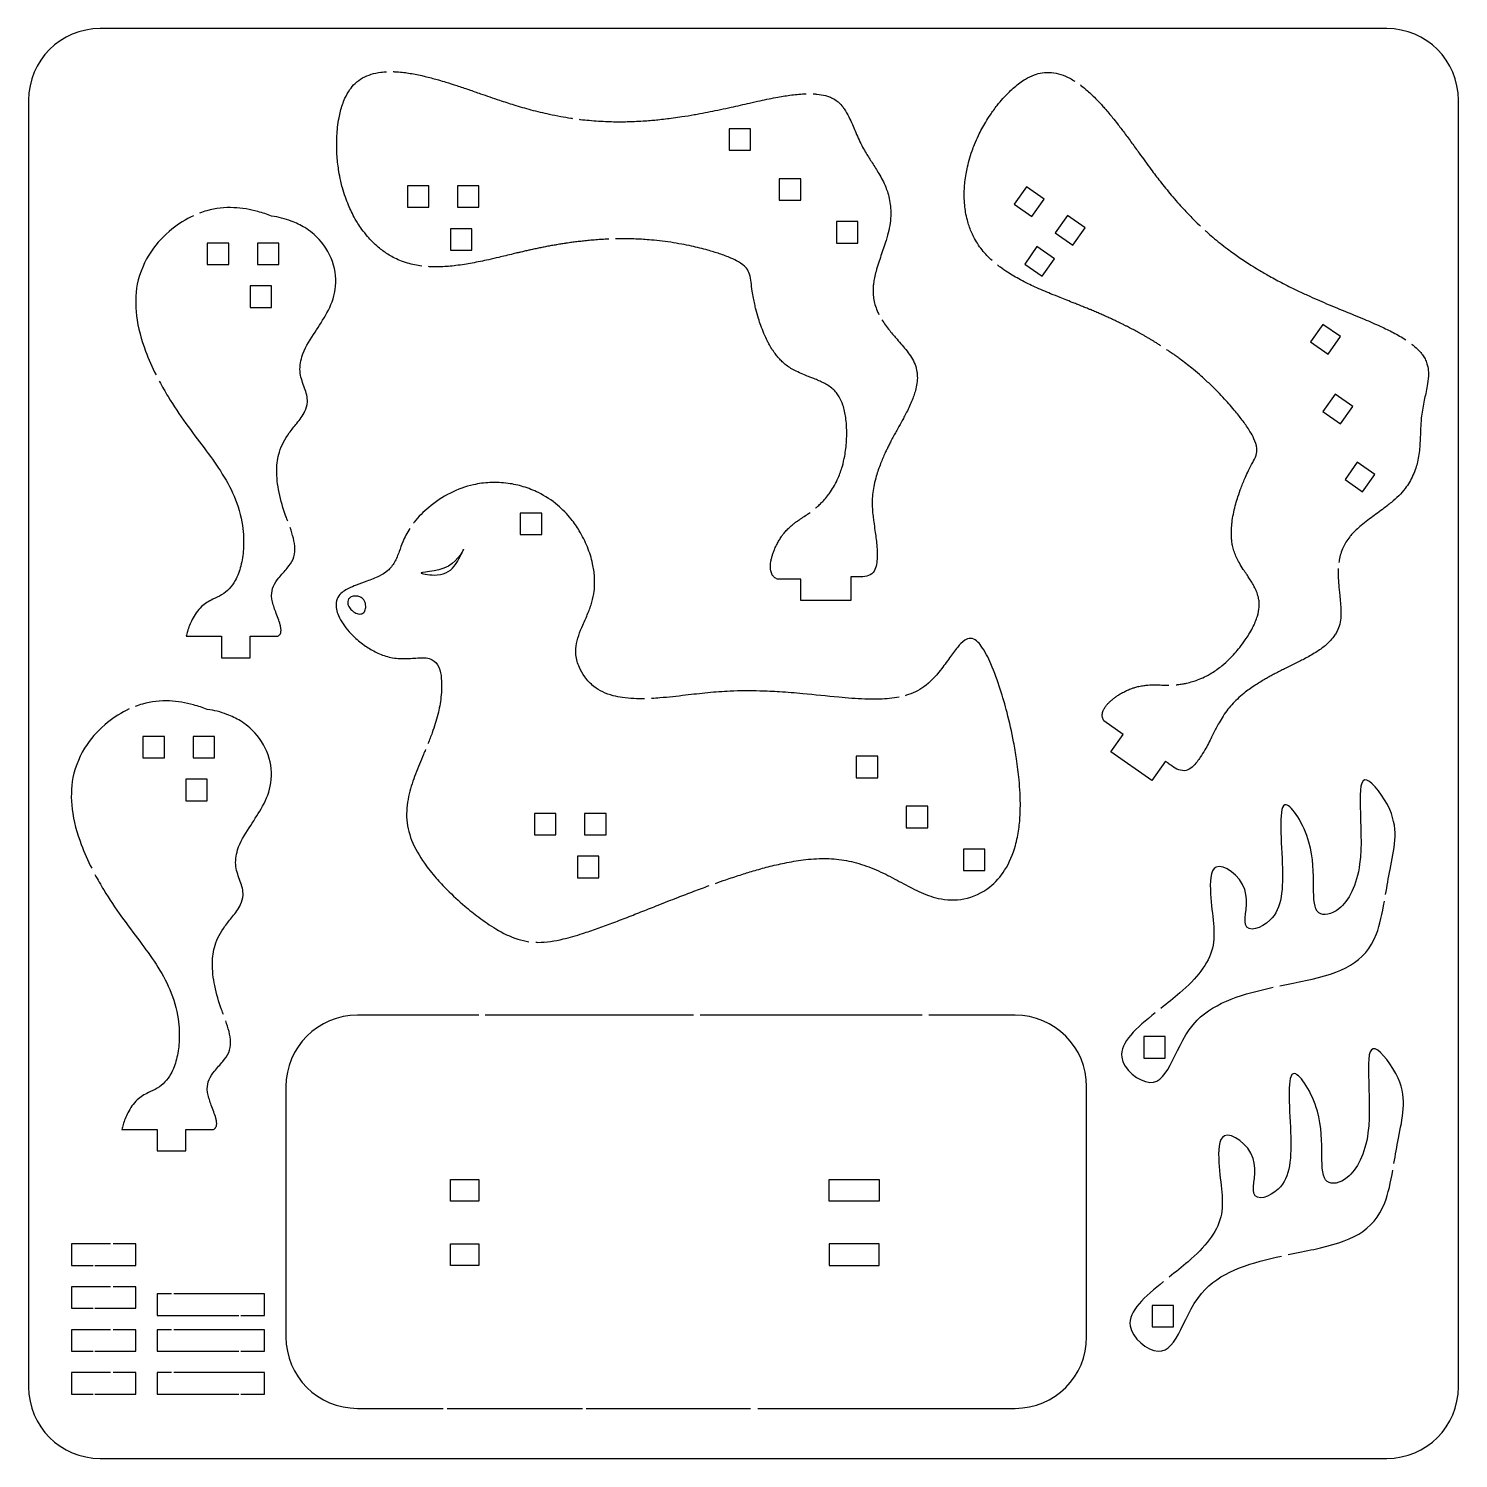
# Model space of a CAD drawing. Header units: millimetres. Extents: x -100 to 100, y -100 to 100.
import ezdxf

# ---------------------------------------------------------------- set-up
doc = ezdxf.new("R2010")
doc.units = ezdxf.units.MM
doc.layers.add('Default', color=18, linetype='Continuous', true_color=0x000000)
doc.layers.add('Make2D$Visible$Curves', color=18, linetype='Continuous', true_color=0x000000)

msp = doc.modelspace()

# ---------------------------------------------------------------- linework, layer by layer
at = {"layer": 'Default'}
for points in [[(90, 100), (-90, 100)], [(-100, 90), (-100, -90)], [(100, -90), (100, 90)], [(15, 23.33), (15, 20), (8, 20), (8, 23), (4.75, 23)], [(-77.95, 15), (-73, 15), (-73, 12), (-69, 12), (-69, 15), (-65.14, 15)], [(59.01, -2.46), (57.1, -5.19), (51.37, -1.17), (53.09, 1.28), (50.42, 3.15)], [(-37, -38), (-54, -38)], [(-7, -38), (-36.15, -38)], [(24.99, -38), (-6.07, -38)], [(38, -38), (25.91, -38)], [(-64, -48), (-64, -83)], [(48, -83), (48, -48)], [(-86.95, -54), (-82, -54), (-82, -57), (-78, -57), (-78, -54), (-74.14, -54)], [(-88.55, -70), (-94, -70), (-94, -73), (-90.98, -73)], [(-90.72, -73), (-85, -73), (-85, -70), (-88.16, -70)], [(-88.55, -76), (-94, -76), (-94, -79), (-90.98, -79)], [(-90.72, -79), (-85, -79), (-85, -76), (-88.16, -76)], [(-80.03, -77), (-82, -77), (-82, -80), (-70.58, -80)], [(-70.32, -80), (-67, -80), (-67, -77), (-79.7, -77)], [(-88.55, -82), (-94, -82), (-94, -85), (-90.98, -85)], [(-90.72, -85), (-85, -85), (-85, -82), (-88.16, -82)], [(-80.03, -82), (-82, -82), (-82, -85), (-70.58, -85)], [(-70.32, -85), (-67, -85), (-67, -82), (-79.7, -82)], [(-88.55, -88), (-94, -88), (-94, -91), (-90.98, -91)], [(-90.72, -91), (-85, -91), (-85, -88), (-88.16, -88)], [(-80.03, -88), (-82, -88), (-82, -91), (-70.58, -91)], [(-70.32, -91), (-67, -91), (-67, -88), (-79.7, -88)], [(-54, -93), (-42, -93)], [(-42.39, -93), (-42, -93)], [(-41.47, -93), (-22.53, -93)], [(-22, -93), (1, -93)], [(2, -93), (38, -93)], [(-90, -100), (90, -100)]]:
    msp.add_lwpolyline(points, dxfattribs=at)
for points in [[(-2, 83), (1, 83), (1, 86), (-2, 86)], [(5, 76), (8, 76), (8, 79), (5, 79)], [(-47, 75), (-44, 75), (-44, 78), (-47, 78)], [(-40, 75), (-37, 75), (-37, 78), (-40, 78)], [(37.86, 75.43), (40.32, 73.71), (42.04, 76.16), (39.58, 77.88)], [(13, 70), (16, 70), (16, 73), (13, 73)], [(43.59, 71.41), (46.05, 69.69), (47.77, 72.15), (45.32, 73.87)], [(-41, 69), (-38, 69), (-38, 72), (-41, 72)], [(-75, 67), (-72, 67), (-72, 70), (-75, 70)], [(-68, 67), (-65, 67), (-65, 70), (-68, 70)], [(39.33, 67.07), (41.79, 65.35), (43.51, 67.81), (41.05, 69.53)], [(-69, 61), (-66, 61), (-66, 64), (-69, 64)], [(79.31, 56.17), (81.77, 54.45), (83.49, 56.91), (81.03, 58.63)], [(81.03, 46.42), (83.49, 44.7), (85.21, 47.16), (82.75, 48.88)], [(84.14, 36.92), (86.6, 35.2), (88.32, 37.65), (85.86, 39.37)], [(-31.23, 29.22), (-28.23, 29.22), (-28.23, 32.22), (-31.23, 32.22)], [(-84, -2), (-81, -2), (-81, 1), (-84, 1)], [(-77, -2), (-74, -2), (-74, 1), (-77, 1)], [(15.77, -4.78), (18.77, -4.78), (18.77, -1.78), (15.77, -1.78)], [(-78, -8), (-75, -8), (-75, -5), (-78, -5)], [(-29.23, -12.78), (-26.23, -12.78), (-26.23, -9.78), (-29.23, -9.78)], [(-22.23, -12.78), (-19.23, -12.78), (-19.23, -9.78), (-22.23, -9.78)], [(22.77, -11.78), (25.77, -11.78), (25.77, -8.78), (22.77, -8.78)], [(-23.23, -18.78), (-20.23, -18.78), (-20.23, -15.78), (-23.23, -15.78)], [(30.77, -17.78), (33.77, -17.78), (33.77, -14.78), (30.77, -14.78)], [(-41, -64), (-41, -61), (-37, -61), (-37, -64)], [(19, -61), (19, -64), (12, -64), (12, -61)], [(-41, -73), (-41, -70), (-37, -70), (-37, -73)], [(19, -73), (19, -70), (12, -70), (12, -73)]]:
    msp.add_lwpolyline(points, close=True, dxfattribs=at)
for centre, start, end in [((-90, 90), 90, 180), ((90, 90), 0, 90), ((-54, -48), 90, 180), ((38, -48), 0, 90), ((-54, -83), 180, 270), ((38, -83), 270, 0), ((-90, -90), 180, 270), ((90, -90), 270, 360)]:
    msp.add_arc(centre, 10, start, end, dxfattribs=at)
for points, knots in [([(-45, 66.79), (-45.34, 66.83), (-46.01, 66.94), (-47.05, 67.19), (-48.05, 67.54), (-49.22, 68.08), (-50.22, 68.72), (-51.18, 69.48), (-51.9, 70.15), (-52.66, 70.99), (-53.33, 71.84), (-53.89, 72.67), (-54.39, 73.49), (-54.82, 74.33), (-55.28, 75.36), (-55.73, 76.46), (-56.08, 77.6), (-56.38, 78.8), (-56.59, 79.9), (-56.75, 81.05), (-56.86, 82.16), (-56.9, 83.18), (-56.91, 84.13), (-56.88, 85.1), (-56.78, 86.24), (-56.61, 87.4), (-56.31, 88.76), (-55.87, 90.11), (-55.15, 91.41), (-54.32, 92.39), (-53.3, 93.14), (-52.06, 93.66), (-50.92, 93.89), (-50.19, 93.95), (-49.92, 93.97)], [409.403154, 409.403154, 409.403154, 409.403154, 410.420325, 411.443083, 412.590211, 413.600742, 415.302186, 416.128493, 417.279875, 418.250902, 419.520763, 420.535803, 421.244776, 422.401026, 423.376199, 424.601703, 425.977539, 426.955552, 428.301972, 429.341912, 430.430601, 431.649194, 432.400042, 433.289567, 434.540274, 435.844444, 436.798307, 438.709224, 440.096928, 441.223437, 442.534607, 443.853942, 445.204828, 446.031929, 446.031929, 446.031929, 446.031929]), ([(-49.02, 93.98), (-48.95, 93.98), (-48.52, 93.96), (-47.8, 93.91), (-46.84, 93.78), (-45.93, 93.62), (-45.09, 93.45), (-44.27, 93.25), (-43.48, 93.05), (-42.58, 92.8), (-41.46, 92.46), (-40.05, 92.01), (-38.43, 91.47), (-36.9, 90.93), (-35.47, 90.44), (-33.92, 89.91), (-32.01, 89.29), (-30.11, 88.74), (-28.45, 88.32), (-27.07, 88.01), (-25.63, 87.72), (-24.54, 87.54), (-23.98, 87.45), (-23.9, 87.44)], [154.29842, 154.29842, 154.29842, 154.29842, 154.495904, 155.592846, 156.461706, 157.419723, 158.345027, 159.028584, 159.960654, 160.783626, 161.843215, 163.449856, 165.228899, 166.970174, 168.317882, 169.773444, 171.871949, 174.361253, 175.6943, 176.997984, 178.629005, 180.077565, 180.323752, 180.323752, 180.323752, 180.323752]), ([(34.78, 67.55), (34.53, 67.78), (34.04, 68.26), (33.34, 69.06), (32.72, 69.92), (32.08, 71.03), (31.62, 72.13), (31.27, 73.3), (31.07, 74.27), (30.92, 75.39), (30.86, 76.47), (30.88, 77.47), (30.95, 78.43), (31.07, 79.37), (31.29, 80.47), (31.55, 81.63), (31.92, 82.77), (32.36, 83.92), (32.81, 84.94), (33.34, 85.98), (33.89, 86.95), (34.44, 87.81), (34.98, 88.59), (35.56, 89.36), (36.3, 90.25), (37.1, 91.1), (38.13, 92.03), (39.27, 92.89), (40.6, 93.54), (41.84, 93.87), (43.11, 93.9), (44.41, 93.61), (45.49, 93.15), (46.12, 92.79), (46.35, 92.64)], [409.403154, 409.403154, 409.403154, 409.403154, 410.420325, 411.443083, 412.590211, 413.600742, 415.302186, 416.128493, 417.279875, 418.250902, 419.520763, 420.535803, 421.244776, 422.401026, 423.376199, 424.601703, 425.977539, 426.955552, 428.301972, 429.341912, 430.430601, 431.649194, 432.400042, 433.289567, 434.540274, 435.844444, 436.798307, 438.709224, 440.096928, 441.223437, 442.534607, 443.853942, 445.204828, 446.031929, 446.031929, 446.031929, 446.031929]), ([(47.09, 92.13), (47.15, 92.09), (47.49, 91.83), (48.05, 91.37), (48.77, 90.71), (49.42, 90.07), (50, 89.44), (50.57, 88.81), (51.09, 88.19), (51.69, 87.47), (52.41, 86.56), (53.31, 85.38), (54.32, 84), (55.27, 82.69), (56.16, 81.46), (57.12, 80.14), (58.34, 78.53), (59.58, 77), (60.7, 75.7), (61.65, 74.65), (62.66, 73.59), (63.45, 72.81), (63.86, 72.42), (63.92, 72.37)], [154.29842, 154.29842, 154.29842, 154.29842, 154.495904, 155.592846, 156.461706, 157.419723, 158.345027, 159.028584, 159.960654, 160.783626, 161.843215, 163.449856, 165.228899, 166.970174, 168.317882, 169.773444, 171.871949, 174.361253, 175.6943, 176.997984, 178.629005, 180.077565, 180.323752, 180.323752, 180.323752, 180.323752]), ([(-23, 87.32), (-22.93, 87.31), (-22.47, 87.25), (-21.56, 87.16), (-20.29, 87.06), (-19.07, 87), (-17.99, 86.97), (-16.99, 86.97), (-16, 86.99), (-14.91, 87.03), (-13.84, 87.09), (-12.85, 87.17), (-11.9, 87.26), (-10.91, 87.37), (-9.79, 87.51), (-8.45, 87.7), (-7.2, 87.91), (-5.88, 88.14), (-4.66, 88.38), (-3.2, 88.68), (-1.36, 89.07), (0.49, 89.5), (2.66, 89.99), (4.62, 90.4), (6.76, 90.74), (8.08, 90.86), (8.75, 90.88)], [181.230508, 181.230508, 181.230508, 181.230508, 181.437538, 182.63948, 183.967667, 185.244636, 186.302937, 187.210355, 188.255583, 189.264241, 190.500741, 191.443122, 192.270628, 193.344104, 194.429285, 195.669081, 197.399492, 198.220253, 199.691041, 201.149994, 202.684815, 205.329993, 206.835349, 209.373127, 211.324811, 213.336415, 213.336415, 213.336415, 213.336415]), ([(9.74, 90.87), (9.92, 90.86), (10.51, 90.82), (11.27, 90.7), (12.06, 90.45), (12.66, 90.17), (13.32, 89.7), (13.85, 89.12), (14.4, 88.32), (14.87, 87.42), (15.33, 86.39), (15.87, 85.05), (16.44, 83.78), (17.25, 82.39), (18.03, 81.19), (18.82, 79.95), (19.46, 78.81), (19.88, 77.89), (20.23, 76.93), (20.53, 75.6), (20.71, 73.6), (20.34, 71.73), (19.9, 70.25), (19.59, 69.3), (19.23, 68.25), (18.87, 67.16), (18.55, 66.13), (18.32, 65.18), (18.19, 64.43), (18.11, 63.69), (18.11, 62.92), (18.22, 62.03), (18.44, 61.16), (18.71, 60.49), (18.89, 60.11), (18.94, 60.02)], [214.334202, 214.334202, 214.334202, 214.334202, 214.860425, 216.095848, 216.638749, 217.338944, 218.069738, 219.076201, 219.662176, 220.9911, 222.103587, 223.055378, 225.310075, 226.288844, 227.868517, 229.617471, 230.693978, 231.794018, 232.650042, 233.72967, 235.882467, 238.628962, 239.374278, 240.503739, 241.626202, 242.730987, 243.929352, 244.86941, 245.654811, 246.212232, 247.115964, 247.948668, 248.887826, 249.803664, 250.127959, 250.127959, 250.127959, 250.127959]), ([(-66, 73.77), (-66.63, 74.02), (-68.35, 74.58), (-71.41, 75.13), (-74.21, 74.83), (-75.75, 74.32), (-76.08, 74.19)], [0, 0, 0, 0, 2.028389, 5.431857, 9.251224, 10.299003, 10.299003, 10.299003, 10.299003]), ([(-76.93, 73.83), (-78.01, 73.34), (-80.23, 71.92), (-83.19, 68.8), (-85.07, 64.49), (-85.09, 59.56), (-83.91, 55.3), (-82.72, 52.63), (-82.17, 51.55)], [177.820323, 177.820323, 177.820323, 177.820323, 181.356769, 185.582835, 190.59964, 195.001402, 200.122408, 203.751101, 203.751101, 203.751101, 203.751101]), ([(-63.75, 31.11), (-63.84, 31.33), (-64.32, 32.63), (-65.04, 35.01), (-65.41, 38.07), (-65.03, 40.98), (-63.85, 43.14), (-62.4, 44.85), (-61.36, 46.21), (-60.83, 47.98), (-61.39, 49.78), (-62.2, 51.8), (-61.83, 54.56), (-60.23, 57.14), (-58.36, 59.89), (-56.87, 63.11), (-57.04, 67.08), (-58.87, 70.27), (-61.18, 72.14), (-63.46, 73.24), (-65.06, 73.65), (-66, 73.77)], [116.550542, 116.550542, 116.550542, 116.550542, 117.266325, 120.763374, 123.946486, 126.443412, 129.447648, 131.160317, 133.194655, 134.538739, 136.511489, 138.665379, 141.009988, 144.512298, 147.659867, 151.050457, 154.955266, 159.061583, 161.679328, 163.77039, 166.602428, 166.602428, 166.602428, 166.602428]), ([(-18.82, 70.55), (-19, 70.55), (-19.33, 70.53), (-19.79, 70.5), (-20.23, 70.48), (-20.66, 70.44), (-21.11, 70.41), (-21.55, 70.37), (-21.97, 70.33), (-22.37, 70.29), (-22.75, 70.24), (-23.12, 70.2), (-23.49, 70.15), (-23.86, 70.11), (-24.23, 70.06), (-24.63, 70), (-25.04, 69.94), (-25.42, 69.88), (-25.76, 69.82), (-26.07, 69.77), (-26.37, 69.72), (-26.68, 69.67), (-27.01, 69.61), (-27.37, 69.54), (-27.7, 69.48), (-28.04, 69.41), (-28.36, 69.35), (-28.68, 69.28), (-29.02, 69.21), (-29.36, 69.14), (-29.74, 69.06), (-30.11, 68.98), (-30.46, 68.9), (-30.78, 68.82), (-31.13, 68.74), (-31.49, 68.66), (-31.86, 68.57), (-32.44, 68.43), (-33.24, 68.24), (-34.38, 67.96), (-35.56, 67.69), (-36.81, 67.42), (-37.93, 67.2), (-39.07, 67), (-40.17, 66.85), (-41.27, 66.73), (-42.37, 66.67), (-43.29, 66.66), (-43.88, 66.69), (-44.05, 66.7)], [382.85953, 382.85953, 382.85953, 382.85953, 383.37859, 383.851824, 384.251114, 384.703711, 385.143541, 385.617439, 386.010126, 386.427703, 386.797973, 387.164298, 387.540075, 387.937494, 388.276673, 388.66457, 389.145205, 389.510509, 389.827563, 390.186463, 390.431982, 390.750163, 391.128631, 391.450261, 391.828999, 392.155473, 392.479163, 392.800027, 393.142828, 393.519606, 393.851737, 394.312227, 394.641706, 394.940818, 395.283327, 395.721988, 396.046271, 396.422681, 397.510363, 398.521858, 399.953861, 401.146393, 402.333763, 403.39219, 404.613551, 405.678425, 406.694068, 407.91789, 408.448153, 408.448153, 408.448153, 408.448153]), ([(10.1, 32.93), (10.15, 32.98), (10.39, 33.18), (10.75, 33.51), (11.25, 34.03), (11.72, 34.58), (12.24, 35.29), (12.76, 36.13), (13.34, 37.32), (13.83, 38.69), (14.23, 40.42), (14.41, 42.04), (14.45, 43.5), (14.41, 44.6), (14.32, 45.55), (14.16, 46.48), (13.89, 47.47), (13.52, 48.35), (13.01, 49.08), (12.49, 49.61), (11.88, 50.07), (11.21, 50.44), (10.54, 50.76), (9.9, 51.02), (9.23, 51.28), (8.47, 51.58), (7.63, 51.93), (6.82, 52.35), (6.13, 52.78), (5.56, 53.25), (5.08, 53.72), (4.68, 54.19), (4.35, 54.62), (3.99, 55.16), (3.67, 55.69), (3.26, 56.46), (2.85, 57.35), (2.44, 58.41), (2.06, 59.54), (1.78, 60.54), (1.56, 61.5), (1.38, 62.35), (1.2, 63.37), (1.07, 64.49), (0.93, 65.6), (0.37, 66.67), (-0.63, 67.36), (-1.91, 67.99), (-3.35, 68.52), (-5.2, 69.07), (-6.96, 69.51), (-8.69, 69.86), (-10.19, 70.12), (-11.71, 70.32), (-13.43, 70.48), (-14.82, 70.56), (-15.96, 70.59), (-16.6, 70.59), (-17.21, 70.59), (-17.65, 70.59), (-17.86, 70.58), (-17.91, 70.58)], [322.149219, 322.149219, 322.149219, 322.149219, 322.36914, 323.065415, 323.630902, 324.520618, 325.235474, 326.285215, 327.463264, 329.197704, 330.64555, 332.771746, 334.091642, 335.023537, 336.053999, 336.975763, 337.849088, 339.131092, 339.804882, 340.517197, 341.351476, 342.077174, 342.809814, 343.566802, 344.17024, 344.963972, 346.020025, 346.89701, 347.674385, 348.464989, 349.124879, 349.670953, 350.321067, 350.751, 351.619115, 352.182216, 353.360452, 354.551749, 355.587154, 356.92723, 357.688317, 358.526619, 359.537023, 360.786462, 361.926858, 362.877174, 364.302297, 365.463546, 367.178335, 368.892321, 371.228879, 372.632052, 374.183069, 375.78635, 377.244605, 379.374126, 379.950093, 380.654111, 381.302637, 381.79339, 381.945678, 381.945678, 381.945678, 381.945678]), ([(64.59, 71.75), (64.64, 71.71), (64.99, 71.39), (65.67, 70.79), (66.65, 69.99), (67.62, 69.24), (68.49, 68.6), (69.31, 68.02), (70.13, 67.47), (71.05, 66.87), (71.95, 66.31), (72.82, 65.81), (73.64, 65.34), (74.52, 64.86), (75.52, 64.33), (76.72, 63.72), (77.86, 63.17), (79.08, 62.61), (80.22, 62.1), (81.59, 61.51), (83.32, 60.78), (85.08, 60.07), (87.14, 59.22), (88.97, 58.43), (90.92, 57.49), (92.07, 56.83), (92.63, 56.46)], [181.230508, 181.230508, 181.230508, 181.230508, 181.437538, 182.63948, 183.967667, 185.244636, 186.302937, 187.210355, 188.255583, 189.264241, 190.500741, 191.443122, 192.270628, 193.344104, 194.429285, 195.669081, 197.399492, 198.220253, 199.691041, 201.149994, 202.684815, 205.329993, 206.835349, 209.373127, 211.324811, 213.336415, 213.336415, 213.336415, 213.336415]), ([(58.39, 55.62), (58.24, 55.72), (57.97, 55.89), (57.57, 56.14), (57.19, 56.37), (56.82, 56.59), (56.43, 56.82), (56.05, 57.04), (55.68, 57.25), (55.34, 57.44), (55, 57.62), (54.67, 57.8), (54.34, 57.98), (54.01, 58.15), (53.68, 58.32), (53.32, 58.5), (52.95, 58.68), (52.6, 58.85), (52.29, 59.01), (52.01, 59.14), (51.73, 59.27), (51.45, 59.4), (51.14, 59.55), (50.81, 59.69), (50.5, 59.84), (50.19, 59.97), (49.89, 60.1), (49.59, 60.24), (49.27, 60.37), (48.95, 60.51), (48.59, 60.66), (48.24, 60.8), (47.91, 60.94), (47.61, 61.06), (47.27, 61.2), (46.93, 61.33), (46.58, 61.47), (46.02, 61.69), (45.26, 61.99), (44.16, 62.43), (43.04, 62.88), (41.86, 63.37), (40.82, 63.83), (39.77, 64.33), (38.78, 64.83), (37.81, 65.37), (36.88, 65.95), (36.12, 66.47), (35.65, 66.83), (35.51, 66.94)], [382.85953, 382.85953, 382.85953, 382.85953, 383.37859, 383.851824, 384.251114, 384.703711, 385.143541, 385.617439, 386.010126, 386.427703, 386.797973, 387.164298, 387.540075, 387.937494, 388.276673, 388.66457, 389.145205, 389.510509, 389.827563, 390.186463, 390.431982, 390.750163, 391.128631, 391.450261, 391.828999, 392.155473, 392.479163, 392.800027, 393.142828, 393.519606, 393.851737, 394.312227, 394.641706, 394.940818, 395.283327, 395.721988, 396.046271, 396.422681, 397.510363, 398.521858, 399.953861, 401.146393, 402.333763, 403.39219, 404.613551, 405.678425, 406.694068, 407.91789, 408.448153, 408.448153, 408.448153, 408.448153]), ([(19.37, 59.27), (19.52, 59.01), (19.87, 58.5), (20.42, 57.79), (20.96, 57.14), (21.55, 56.46), (22.43, 55.45), (23.35, 54.32), (24.03, 53.04), (24.26, 52.14), (24.34, 51.25), (24.28, 50.37), (24.08, 49.45), (23.82, 48.61), (23.5, 47.81), (23.13, 46.98), (22.74, 46.19), (22.28, 45.32), (21.81, 44.48), (21.36, 43.66), (20.98, 42.97), (20.65, 42.35), (20.34, 41.74), (20.08, 41.2), (19.78, 40.58), (19.48, 39.9), (19.16, 39.11), (18.85, 38.28), (18.54, 37.3), (18.27, 36.25), (18.07, 35.11), (17.98, 33.99), (18.01, 32.87), (18.1, 31.87), (18.23, 30.85), (18.38, 29.87), (18.53, 28.79), (18.65, 27.72), (18.71, 26.72), (18.7, 25.72), (18.59, 24.81), (18.2, 23.82), (17.21, 23.32), (16.3, 23.29), (15.55, 23.3), (15.18, 23.32), (15, 23.33)], [250.990046, 250.990046, 250.990046, 250.990046, 251.878283, 252.844599, 253.679906, 254.429678, 255.535032, 257.685481, 258.806174, 259.855597, 260.44623, 261.471079, 262.495156, 263.257425, 264.108309, 265.070704, 265.995371, 266.7429, 268.035483, 268.86748, 269.570989, 270.368494, 270.987091, 271.605898, 272.203991, 273.028033, 273.836419, 274.759025, 275.683164, 276.917537, 278.018686, 279.140866, 280.305549, 281.356627, 282.14836, 283.391485, 284.350793, 285.409467, 286.606803, 287.374639, 288.398173, 289.371916, 290.395949, 291.503416, 292.105232, 292.632758, 292.632758, 292.632758, 292.632758]), ([(60.5, 8.22), (60.58, 8.22), (60.88, 8.25), (61.37, 8.32), (62.07, 8.46), (62.77, 8.64), (63.61, 8.92), (64.52, 9.31), (65.68, 9.95), (66.86, 10.79), (68.18, 11.98), (69.26, 13.2), (70.13, 14.38), (70.73, 15.3), (71.2, 16.13), (71.6, 16.99), (71.95, 17.95), (72.15, 18.88), (72.15, 19.78), (72.03, 20.51), (71.79, 21.23), (71.46, 21.92), (71.09, 22.56), (70.72, 23.15), (70.32, 23.75), (69.86, 24.43), (69.38, 25.2), (68.96, 26), (68.64, 26.75), (68.44, 27.47), (68.32, 28.12), (68.26, 28.74), (68.24, 29.28), (68.25, 29.93), (68.29, 30.55), (68.4, 31.41), (68.57, 32.38), (68.84, 33.48), (69.18, 34.62), (69.53, 35.6), (69.89, 36.52), (70.24, 37.31), (70.67, 38.25), (71.21, 39.25), (71.73, 40.24), (71.88, 41.44), (71.46, 42.57), (70.77, 43.83), (69.9, 45.09), (68.7, 46.59), (67.51, 47.96), (66.3, 49.24), (65.21, 50.31), (64.08, 51.35), (62.76, 52.47), (61.67, 53.33), (60.76, 54.01), (60.24, 54.38), (59.73, 54.73), (59.38, 54.97), (59.2, 55.09), (59.16, 55.12)], [322.149219, 322.149219, 322.149219, 322.149219, 322.36914, 323.065415, 323.630902, 324.520618, 325.235474, 326.285215, 327.463264, 329.197704, 330.64555, 332.771746, 334.091642, 335.023537, 336.053999, 336.975763, 337.849088, 339.131092, 339.804882, 340.517197, 341.351476, 342.077174, 342.809814, 343.566802, 344.17024, 344.963972, 346.020025, 346.89701, 347.674385, 348.464989, 349.124879, 349.670953, 350.321067, 350.751, 351.619115, 352.182216, 353.360452, 354.551749, 355.587154, 356.92723, 357.688317, 358.526619, 359.537023, 360.786462, 361.926858, 362.877174, 364.302297, 365.463546, 367.178335, 368.892321, 371.228879, 372.632052, 374.183069, 375.78635, 377.244605, 379.374126, 379.950093, 380.654111, 381.302637, 381.79339, 381.945678, 381.945678, 381.945678, 381.945678]), ([(93.45, 55.88), (93.59, 55.77), (94.04, 55.4), (94.6, 54.87), (95.1, 54.21), (95.43, 53.64), (95.7, 52.87), (95.81, 52.09), (95.8, 51.12), (95.66, 50.11), (95.44, 49), (95.13, 47.6), (94.86, 46.23), (94.73, 44.63), (94.68, 43.19), (94.62, 41.73), (94.49, 40.42), (94.3, 39.43), (94.04, 38.45), (93.53, 37.18), (92.52, 35.44), (91.15, 34.12), (89.94, 33.17), (89.14, 32.57), (88.24, 31.91), (87.32, 31.23), (86.47, 30.56), (85.74, 29.92), (85.2, 29.38), (84.71, 28.81), (84.26, 28.19), (83.84, 27.4), (83.53, 26.55), (83.36, 25.85), (83.3, 25.44), (83.28, 25.33)], [214.334202, 214.334202, 214.334202, 214.334202, 214.860425, 216.095848, 216.638749, 217.338944, 218.069738, 219.076201, 219.662176, 220.9911, 222.103587, 223.055378, 225.310075, 226.288844, 227.868517, 229.617471, 230.693978, 231.794018, 232.650042, 233.72967, 235.882467, 238.628962, 239.374278, 240.503739, 241.626202, 242.730987, 243.929352, 244.86941, 245.654811, 246.212232, 247.115964, 247.948668, 248.887826, 249.803664, 250.127959, 250.127959, 250.127959, 250.127959]), ([(-81.72, 50.68), (-81.33, 49.95), (-80.17, 47.93), (-78.08, 44.81), (-75.51, 41.44), (-73.1, 38.15), (-71.07, 34.58), (-69.98, 30.82), (-69.85, 27.48), (-70.22, 24.87), (-71.06, 22.56), (-72.53, 20.88), (-74.41, 20.14), (-76, 19.17), (-77.12, 17.5), (-77.69, 16.03), (-77.9, 15.23), (-77.95, 15)], [38.122107, 38.122107, 38.122107, 38.122107, 40.612538, 45.107697, 49.371447, 53.331167, 57.341145, 61.620298, 64.922245, 67.307328, 69.495367, 72.255527, 73.631953, 75.509476, 77.750122, 79.514444, 80.225059, 80.225059, 80.225059, 80.225059]), ([(-13.85, 6.26), (-14.34, 6.25), (-15.38, 6.26), (-16.85, 6.39), (-18.31, 6.67), (-19.68, 7.16), (-21.07, 8), (-22.2, 9.19), (-23.06, 10.7), (-23.48, 12.18), (-23.46, 13.72), (-23.08, 15.13), (-22.46, 16.65), (-21.76, 18.17), (-21.17, 19.74), (-20.82, 21.45), (-20.79, 23.26), (-21.09, 25.35), (-21.78, 27.54), (-22.83, 29.62), (-24.21, 31.61), (-26.06, 33.52), (-28.37, 35.03), (-30.75, 35.97), (-33.04, 36.47), (-35.4, 36.57), (-38.16, 36.21), (-41.12, 35.12), (-43.91, 33.26), (-45.51, 31.68), (-46.13, 30.86), (-46.16, 30.82)], [414.309348, 414.309348, 414.309348, 414.309348, 415.806497, 417.40073, 418.734789, 420.266469, 421.727372, 423.593996, 425.097325, 426.909104, 428.127817, 429.688523, 431.252543, 433.048895, 434.713555, 436.259846, 438.260732, 440.113002, 442.57813, 445.1071, 447.098689, 449.816473, 453.031053, 455.309634, 457.460305, 460.030694, 462.331998, 465.778566, 469.407641, 472.30164, 472.471844, 472.471844, 472.471844, 472.471844]), ([(4.75, 23), (4.58, 23.06), (4.29, 23.23), (3.97, 23.63), (3.81, 24.11), (3.76, 24.58), (3.77, 25.01), (3.82, 25.43), (3.91, 25.86), (4.03, 26.33), (4.19, 26.78), (4.4, 27.31), (4.66, 27.86), (4.98, 28.44), (5.28, 28.9), (5.61, 29.36), (5.99, 29.8), (6.43, 30.24), (6.88, 30.62), (7.32, 30.97), (7.74, 31.26), (8.25, 31.61), (8.77, 31.94), (9.16, 32.21), (9.31, 32.32)], [16.580075, 16.580075, 16.580075, 16.580075, 17.108771, 17.554895, 18.110786, 18.571149, 18.989346, 19.375759, 19.84944, 20.320929, 20.806271, 21.297449, 22.035822, 22.631851, 23.262483, 23.704015, 24.31317, 24.996477, 25.592224, 26.075369, 26.681396, 27.10788, 27.948266, 28.521446, 28.521446, 28.521446, 28.521446]), ([(-65.14, 15), (-65.07, 15.04), (-64.85, 15.18), (-64.67, 15.59), (-64.69, 16.1), (-64.83, 16.73), (-65.1, 17.5), (-65.43, 18.36), (-65.72, 19.19), (-65.93, 19.96), (-66.07, 20.9), (-65.82, 22.05), (-64.94, 23.3), (-63.87, 24.42), (-62.58, 26.13), (-62.79, 28.29), (-63.25, 29.72), (-63.42, 30.21)], [99.033428, 99.033428, 99.033428, 99.033428, 99.2822, 99.812626, 100.264657, 100.807515, 101.736067, 102.713052, 103.573185, 104.378089, 105.092328, 106.41673, 107.787715, 109.615467, 111.097404, 114.027131, 115.589346, 115.589346, 115.589346, 115.589346]), ([(-46.69, 30.07), (-47.06, 29.47), (-47.61, 28.42), (-48.17, 26.79), (-48.73, 25.36), (-49.69, 24.13), (-51.07, 23.29), (-52.6, 22.73), (-54.05, 22.22), (-55.16, 21.75), (-55.99, 21.27), (-56.68, 20.66), (-57.15, 19.46), (-56.79, 18.02), (-56.04, 16.7), (-55.2, 15.63), (-54.09, 14.53), (-52.75, 13.5), (-51.12, 12.58), (-49.31, 11.94), (-47.3, 11.83), (-45.41, 12), (-43.55, 12.01), (-42.44, 10.65), (-42.2, 8.76), (-42.24, 6.53), (-42.72, 3.98), (-43.41, 1.82), (-43.93, 0.48), (-44.14, -0.03)], [178.288806, 178.288806, 178.288806, 178.288806, 180.387073, 181.819787, 183.471085, 184.961341, 186.39235, 188.259226, 189.843212, 190.995138, 191.86958, 192.710858, 193.721197, 195.564618, 196.907217, 198.283424, 199.627744, 201.580815, 203.336774, 205.233375, 207.28288, 209.273637, 211.063173, 212.470084, 214.0625, 216.696097, 219.154339, 221.824743, 223.473849, 223.473849, 223.473849, 223.473849]), ([(-45.08, 23.81), (-45.47, 23.99), (-40.57, 23.82), (-38.57, 28.56), (-40.18, 24.73), (-42.11, 23.25), (-44.87, 23.71), (-45.08, 23.81)], [0, 0, 0, 0, 4, 7.605551, 10.433978, 13.596256, 15.832324, 15.832324, 15.832324, 15.832324]), ([(83.2, 24.47), (83.18, 24.18), (83.17, 23.56), (83.22, 22.66), (83.29, 21.81), (83.38, 20.92), (83.52, 19.6), (83.63, 18.13), (83.45, 16.7), (83.12, 15.83), (82.67, 15.06), (82.12, 14.37), (81.43, 13.73), (80.73, 13.19), (80.02, 12.72), (79.23, 12.25), (78.46, 11.83), (77.58, 11.38), (76.72, 10.96), (75.88, 10.54), (75.18, 10.2), (74.55, 9.88), (73.95, 9.56), (73.42, 9.26), (72.82, 8.93), (72.19, 8.54), (71.47, 8.08), (70.74, 7.58), (69.92, 6.96), (69.1, 6.25), (68.29, 5.43), (67.56, 4.56), (66.95, 3.63), (66.45, 2.76), (65.97, 1.85), (65.53, 0.96), (65.03, -0.01), (64.52, -0.95), (63.99, -1.81), (63.41, -2.62), (62.8, -3.31), (61.92, -3.89), (60.82, -3.74), (60.05, -3.24), (59.45, -2.8), (59.15, -2.57), (59.01, -2.46)], [250.990046, 250.990046, 250.990046, 250.990046, 251.878283, 252.844599, 253.679906, 254.429678, 255.535032, 257.685481, 258.806174, 259.855597, 260.44623, 261.471079, 262.495156, 263.257425, 264.108309, 265.070704, 265.995371, 266.7429, 268.035483, 268.86748, 269.570989, 270.368494, 270.987091, 271.605898, 272.203991, 273.028033, 273.836419, 274.759025, 275.683164, 276.917537, 278.018686, 279.140866, 280.305549, 281.356627, 282.14836, 283.391485, 284.350793, 285.409467, 286.606803, 287.374639, 288.398173, 289.371916, 290.395949, 291.503416, 292.105232, 292.632758, 292.632758, 292.632758, 292.632758]), ([(-55.23, 20.22), (-55.14, 20.34), (-54.84, 20.57), (-54.27, 20.66), (-53.62, 20.55), (-53.03, 20.11), (-52.82, 19.4), (-52.85, 18.73), (-53.19, 18.11), (-53.93, 18.08), (-54.54, 18.4), (-55.06, 18.87), (-55.39, 19.49), (-55.36, 20.02), (-55.23, 20.22)], [0, 0, 0, 0, 0.44519, 1.057903, 1.695821, 2.390221, 3.1317, 3.808757, 4.38486, 5.049497, 5.762909, 6.435129, 7.117514, 7.841205, 7.841205, 7.841205, 7.841205]), ([(-3.93, -19.56), (-3.45, -19.39), (-2.3, -18.99), (-0.54, -18.41), (1.44, -17.8), (3.51, -17.22), (5.84, -16.68), (8.45, -16.23), (11.23, -16.01), (14.1, -16.24), (16.88, -16.95), (19.56, -18.09), (22.07, -19.44), (24.55, -20.77), (27.42, -21.89), (31, -22), (34.38, -20.44), (36.8, -17.65), (38, -14.74), (38.55, -12.02), (38.75, -9.56), (38.72, -7.26), (38.53, -4.72), (38.23, -2.33), (37.7, 0.81), (36.97, 4.07), (35.92, 7.72), (34.78, 10.86), (33.66, 13.16), (32.67, 14.38), (31.79, 14.84), (30.74, 14.41), (29.83, 13.37), (28.78, 11.91), (27.36, 9.93), (25.49, 7.88), (23.59, 6.98), (22.66, 6.71), (22.6, 6.69)], [287.356158, 287.356158, 287.356158, 287.356158, 288.885218, 290.998331, 292.927205, 295.098191, 297.451812, 300.101373, 303.052438, 305.789186, 308.682607, 311.630193, 314.495619, 317.220852, 320.085204, 323.68313, 327.634449, 330.794228, 334.57707, 336.927295, 339.119346, 341.956529, 343.830849, 346.756772, 349.167905, 353.380805, 356.777263, 360.556193, 363.40302, 364.383593, 365.263397, 366.151471, 367.506803, 369.385173, 371.547619, 374.84953, 377.552302, 377.734631, 377.734631, 377.734631, 377.734631]), ([(50.42, 3.15), (50.32, 3.3), (50.18, 3.6), (50.15, 4.12), (50.29, 4.59), (50.52, 5.01), (50.77, 5.35), (51.06, 5.67), (51.38, 5.98), (51.74, 6.28), (52.13, 6.57), (52.61, 6.88), (53.14, 7.19), (53.73, 7.47), (54.25, 7.68), (54.78, 7.86), (55.34, 8.01), (55.96, 8.11), (56.54, 8.17), (57.1, 8.2), (57.61, 8.2), (58.23, 8.19), (58.85, 8.17), (59.32, 8.17), (59.51, 8.17)], [16.580075, 16.580075, 16.580075, 16.580075, 17.108771, 17.554895, 18.110786, 18.571149, 18.989346, 19.375759, 19.84944, 20.320929, 20.806271, 21.297449, 22.035822, 22.631851, 23.262483, 23.704015, 24.31317, 24.996477, 25.592224, 26.075369, 26.681396, 27.10788, 27.948266, 28.521446, 28.521446, 28.521446, 28.521446]), ([(-75, 4.77), (-75.63, 5.02), (-77.35, 5.58), (-80.41, 6.13), (-83.21, 5.83), (-84.75, 5.32), (-85.08, 5.19)], [0, 0, 0, 0, 2.028389, 5.431857, 9.251224, 10.299003, 10.299003, 10.299003, 10.299003]), ([(21.78, 6.49), (20.89, 6.31), (19.27, 6.17), (16.45, 6.2), (12.85, 6.49), (8.89, 6.92), (5.21, 7.22), (1.83, 7.38), (-1.53, 7.37), (-5, 7.11), (-8.26, 6.72), (-10.88, 6.43), (-12.46, 6.32), (-12.85, 6.3)], [378.576162, 378.576162, 378.576162, 378.576162, 381.308404, 383.398932, 387.046169, 392.124066, 395.360288, 398.119847, 402.287069, 405.417257, 408.551108, 412.14433, 413.315688, 413.315688, 413.315688, 413.315688]), ([(-85.93, 4.83), (-87.01, 4.34), (-89.23, 2.92), (-92.19, -0.2), (-94.07, -4.51), (-94.09, -9.44), (-92.91, -13.7), (-91.72, -16.37), (-91.17, -17.45)], [177.820323, 177.820323, 177.820323, 177.820323, 181.356769, 185.582835, 190.59964, 195.001402, 200.122408, 203.751101, 203.751101, 203.751101, 203.751101]), ([(-72.75, -37.89), (-72.84, -37.67), (-73.32, -36.37), (-74.04, -33.99), (-74.41, -30.93), (-74.03, -28.02), (-72.85, -25.86), (-71.4, -24.15), (-70.36, -22.79), (-69.83, -21.02), (-70.39, -19.22), (-71.2, -17.2), (-70.83, -14.44), (-69.23, -11.86), (-67.36, -9.11), (-65.87, -5.89), (-66.04, -1.92), (-67.87, 1.27), (-70.18, 3.14), (-72.46, 4.24), (-74.06, 4.65), (-75, 4.77)], [116.550542, 116.550542, 116.550542, 116.550542, 117.266325, 120.763374, 123.946486, 126.443412, 129.447648, 131.160317, 133.194655, 134.538739, 136.511489, 138.665379, 141.009988, 144.512298, 147.659867, 151.050457, 154.955266, 159.061583, 161.679328, 163.77039, 166.602428, 166.602428, 166.602428, 166.602428]), ([(-44.47, -0.84), (-44.57, -1.07), (-45.05, -2.21), (-45.9, -4.24), (-46.87, -7.11), (-47.32, -10.29), (-46.55, -13.71), (-44.88, -16.5), (-43.11, -18.74), (-41.22, -20.75), (-39.23, -22.58), (-36.94, -24.41), (-34.54, -26.08), (-32.17, -27.28), (-30.53, -27.64), (-30.01, -27.72)], [224.348345, 224.348345, 224.348345, 224.348345, 225.109718, 228.055771, 230.946104, 234.195746, 237.542504, 241.227188, 243.861618, 246.102552, 249.48712, 251.961787, 254.883042, 258.272387, 259.859255, 259.859255, 259.859255, 259.859255]), ([(-90.72, -18.32), (-90.33, -19.05), (-89.17, -21.07), (-87.08, -24.19), (-84.51, -27.56), (-82.1, -30.85), (-80.07, -34.42), (-78.98, -38.18), (-78.85, -41.52), (-79.22, -44.13), (-80.06, -46.44), (-81.53, -48.12), (-83.41, -48.86), (-85, -49.83), (-86.12, -51.5), (-86.69, -52.97), (-86.9, -53.77), (-86.95, -54)], [38.122107, 38.122107, 38.122107, 38.122107, 40.612538, 45.107697, 49.371447, 53.331167, 57.341145, 61.620298, 64.922245, 67.307328, 69.495367, 72.255527, 73.631953, 75.509476, 77.750122, 79.514444, 80.225059, 80.225059, 80.225059, 80.225059]), ([(-29.03, -27.8), (-28.94, -27.81), (-27.66, -27.84), (-25.44, -27.46), (-22.72, -26.66), (-20.45, -25.89), (-18.38, -25.13), (-16.25, -24.31), (-14.1, -23.47), (-11.74, -22.53), (-9.37, -21.6), (-6.99, -20.68), (-5.53, -20.14), (-4.81, -19.88)], [260.836089, 260.836089, 260.836089, 260.836089, 261.124997, 264.671735, 267.488265, 269.650849, 271.849525, 274.118616, 276.481196, 278.782891, 281.741409, 284.131755, 286.419348, 286.419348, 286.419348, 286.419348]), ([(-74.14, -54), (-74.07, -53.96), (-73.85, -53.82), (-73.67, -53.41), (-73.69, -52.9), (-73.83, -52.27), (-74.1, -51.5), (-74.43, -50.64), (-74.72, -49.81), (-74.93, -49.04), (-75.07, -48.1), (-74.82, -46.95), (-73.94, -45.7), (-72.87, -44.58), (-71.58, -42.87), (-71.79, -40.71), (-72.25, -39.28), (-72.42, -38.79)], [99.033428, 99.033428, 99.033428, 99.033428, 99.2822, 99.812626, 100.264657, 100.807515, 101.736067, 102.713052, 103.573185, 104.378089, 105.092328, 106.41673, 107.787715, 109.615467, 111.097404, 114.027131, 115.589346, 115.589346, 115.589346, 115.589346])]:
    msp.add_open_spline(points, degree=3, knots=knots, dxfattribs=at)
at = {"layer": 'Make2D$Visible$Curves', "color": 18, "lineweight": -3, "true_color": 0x000000}
for points, knots in [([(89.82, -21.14), (90.02, -19.97), (90.67, -15.92), (92.18, -10.73), (84.68, -1.11), (87.74, -16.07), (83.81, -23.64), (78.52, -24.64), (81.1, -15.5), (74.42, -5.11), (75.66, -17.48), (75.24, -24.94), (69.03, -27.01), (71.54, -19.88), (65.29, -15.5), (65.2, -22.92), (66.75, -28.79), (62.77, -33.59), (59.28, -36.34), (58.37, -37.05)], [50.307973, 50.307973, 50.307973, 50.307973, 53.261394, 60.332461, 64.575102, 73.794646, 79.179811, 83.179811, 92.235196, 97.620361, 105.236134, 112.516244, 117.516244, 121.516244, 125.98838, 129.593931, 136.664999, 143.736067, 146.260031, 146.260031, 146.260031, 146.260031]), ([(75.04, -33.89), (76.28, -33.64), (83.01, -32.34), (87.98, -30.34), (89.36, -23.75), (89.66, -22.07)], [28.628412, 28.628412, 28.628412, 28.628412, 31.597665, 45.199136, 49.518325, 49.518325, 49.518325, 49.518325]), ([(57.6, -37.66), (54.98, -39.76), (52.65, -41.84), (52.91, -43.86), (53.14, -45.61), (59.4, -50.53), (60.66, -37.65), (70.12, -34.95), (74.09, -34.1)], [-7.393246, -7.393246, -7.393246, -7.393246, 0, 0, 0, 6.403124, 18.444719, 27.870303, 27.870303, 27.870303, 27.870303]), ([(90.99, -58.73), (91.19, -57.57), (91.84, -53.52), (93.35, -48.32), (85.85, -38.71), (88.9, -53.66), (84.98, -61.24), (79.69, -62.23), (82.27, -53.09), (75.59, -42.71), (76.83, -55.07), (76.41, -62.53), (70.2, -64.61), (72.71, -57.47), (66.45, -53.09), (66.37, -60.51), (67.91, -66.38), (63.93, -71.19), (60.44, -73.93), (59.54, -74.65)], [50.307973, 50.307973, 50.307973, 50.307973, 53.261394, 60.332461, 64.575102, 73.794646, 79.179811, 83.179811, 92.235196, 97.620361, 105.236134, 112.516244, 117.516244, 121.516244, 125.98838, 129.593931, 136.664999, 143.736067, 146.260031, 146.260031, 146.260031, 146.260031]), ([(76.21, -71.49), (77.45, -71.23), (84.17, -69.94), (89.15, -67.93), (90.53, -61.34), (90.83, -59.66)], [28.628412, 28.628412, 28.628412, 28.628412, 31.597665, 45.199136, 49.518325, 49.518325, 49.518325, 49.518325]), ([(58.77, -75.26), (56.14, -77.36), (53.82, -79.43), (54.08, -81.45), (54.31, -83.2), (60.57, -88.13), (61.83, -75.25), (71.29, -72.55), (75.26, -71.69)], [-7.393246, -7.393246, -7.393246, -7.393246, 0, 0, 0, 6.403124, 18.444719, 27.870303, 27.870303, 27.870303, 27.870303])]:
    msp.add_open_spline(points, degree=3, knots=knots, dxfattribs=at)
for points in [[(56, -41), (56, -44)], [(59, -41), (56, -41)], [(59, -44), (59, -41)], [(56, -44), (59, -44)], [(57.17, -78.59), (57.17, -81.59)], [(60.17, -78.59), (57.17, -78.59)], [(60.17, -81.59), (60.17, -78.59)], [(57.17, -81.59), (60.17, -81.59)]]:
    msp.add_open_spline(points, degree=1, dxfattribs=at)

doc.saveas('drawing.dxf')
